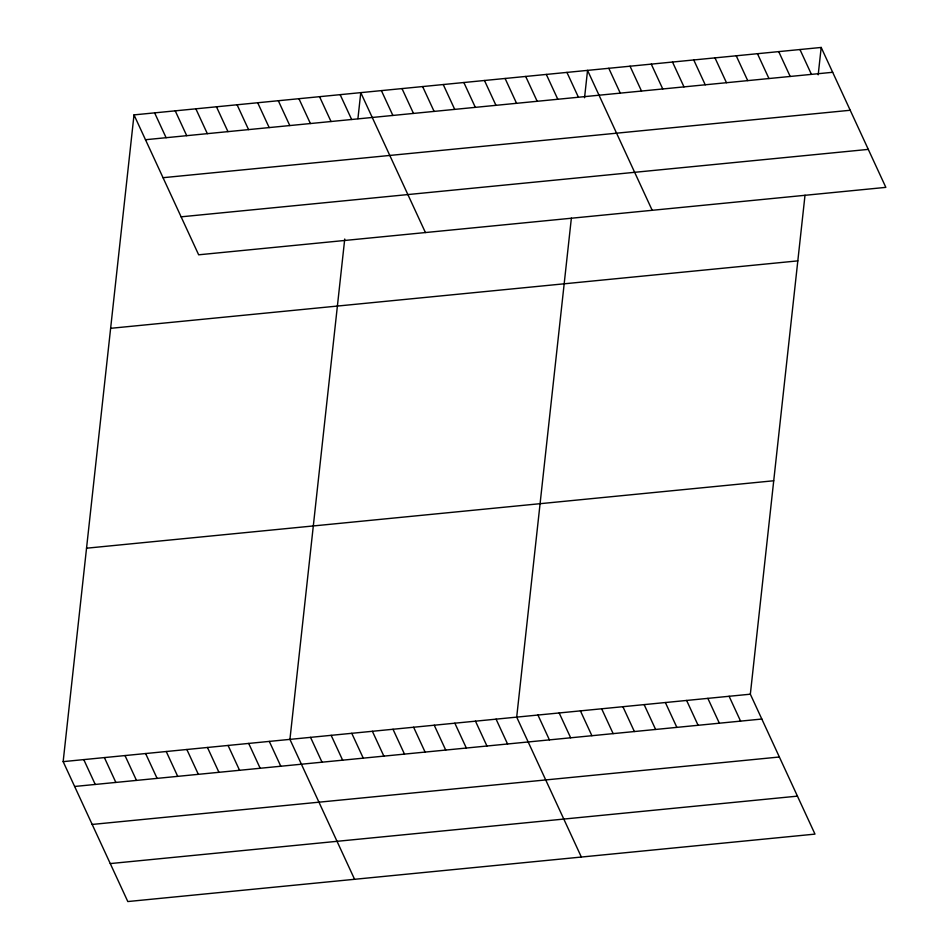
<?xml version="1.0" encoding="UTF-8"?>
<svg xmlns="http://www.w3.org/2000/svg" width="949" height="949" viewBox="0 0 949 949"><rect width="100%" height="100%" fill="white"/><g stroke="black" fill="none" stroke-linecap="round" stroke-linejoin="round"><path stroke-width="1.42" d="M805.013 195.209L750.339 694.194L814.989 834.112L127.807 901.55L63.156 761.632L134.011 114.888L821.193 47.45L885.844 187.368L198.661 254.807L134.011 114.888M344.736 239.018L289.931 739.378L354.582 879.296M357.927 118.625L360.774 92.634L425.425 232.552M571.369 218.14L516.695 717.124L581.346 857.042M584.548 97.747L587.55 70.38L652.2 210.298M818.192 74.817L821.193 47.45M145.482 139.728L832.664 72.29M163.026 177.7L850.221 110.262M181.105 216.823L868.299 149.384M110.63 328.318L797.812 260.88M86.537 548.202L773.72 480.763M63.156 761.632L750.339 694.194M74.627 786.472L761.822 719.034M92.183 824.444L779.366 757.005M110.262 863.578L797.445 796.14M799.96 49.538L811.431 74.366M778.714 51.614L790.185 76.454M757.468 53.702L768.951 78.542M736.234 55.789L747.705 80.618M714.988 57.877L726.471 82.705M693.755 59.953L705.226 84.793M672.509 62.041L683.992 86.881M651.275 64.129L662.746 88.957M630.029 66.205L641.512 91.045M608.795 68.292L620.266 93.132M566.933 72.397L578.416 97.237M546.316 74.425L557.798 99.265M525.699 76.454L537.181 101.282M505.093 78.47L516.564 103.311M484.476 80.499L495.947 105.327M463.859 82.516L475.33 107.356M729.105 696.281L740.576 721.11M443.242 84.544L454.713 109.372M707.859 698.369L719.342 723.197M422.625 86.561L434.096 111.401M686.625 700.445L698.096 725.285M402.008 88.589L413.479 113.417M665.379 702.533L676.851 727.361M381.391 90.606L392.874 115.446M644.146 704.621L655.617 729.449M340.157 94.663L351.64 119.491M622.9 706.697L634.371 731.537M319.552 96.679L331.023 121.519M601.666 708.784L613.137 733.624M298.935 98.708L310.406 123.536M580.42 710.872L591.891 735.7M278.318 100.724L289.789 125.565M559.175 712.96L570.657 737.788M257.701 102.753L269.172 127.581M537.941 715.036L549.412 739.876M237.084 104.77L248.555 129.61M216.467 106.798L227.95 131.626M496.078 719.152L507.561 743.98M195.85 108.815L207.333 133.655M475.473 721.169L486.944 746.009M175.233 110.843L186.716 135.671M454.856 723.197L466.327 748.026M154.628 112.86L166.099 137.7M434.239 725.214L445.71 750.054M413.622 727.242L425.093 752.071M393.005 729.259L404.476 754.099M372.388 731.288L383.859 756.116M351.771 733.304L363.253 758.144M331.154 735.333L342.636 760.161M310.548 737.361L322.019 762.189M269.314 741.406L280.785 766.234M248.697 743.423L260.168 768.263M228.08 745.451L239.551 770.28M207.463 747.468L218.934 772.308M186.846 749.496L198.329 774.325M166.229 751.513L177.712 776.353M145.612 753.542L157.095 778.37M125.007 755.558L136.478 780.398M104.39 757.587L115.861 782.427M83.773 759.615L95.244 784.443"/></g></svg>
